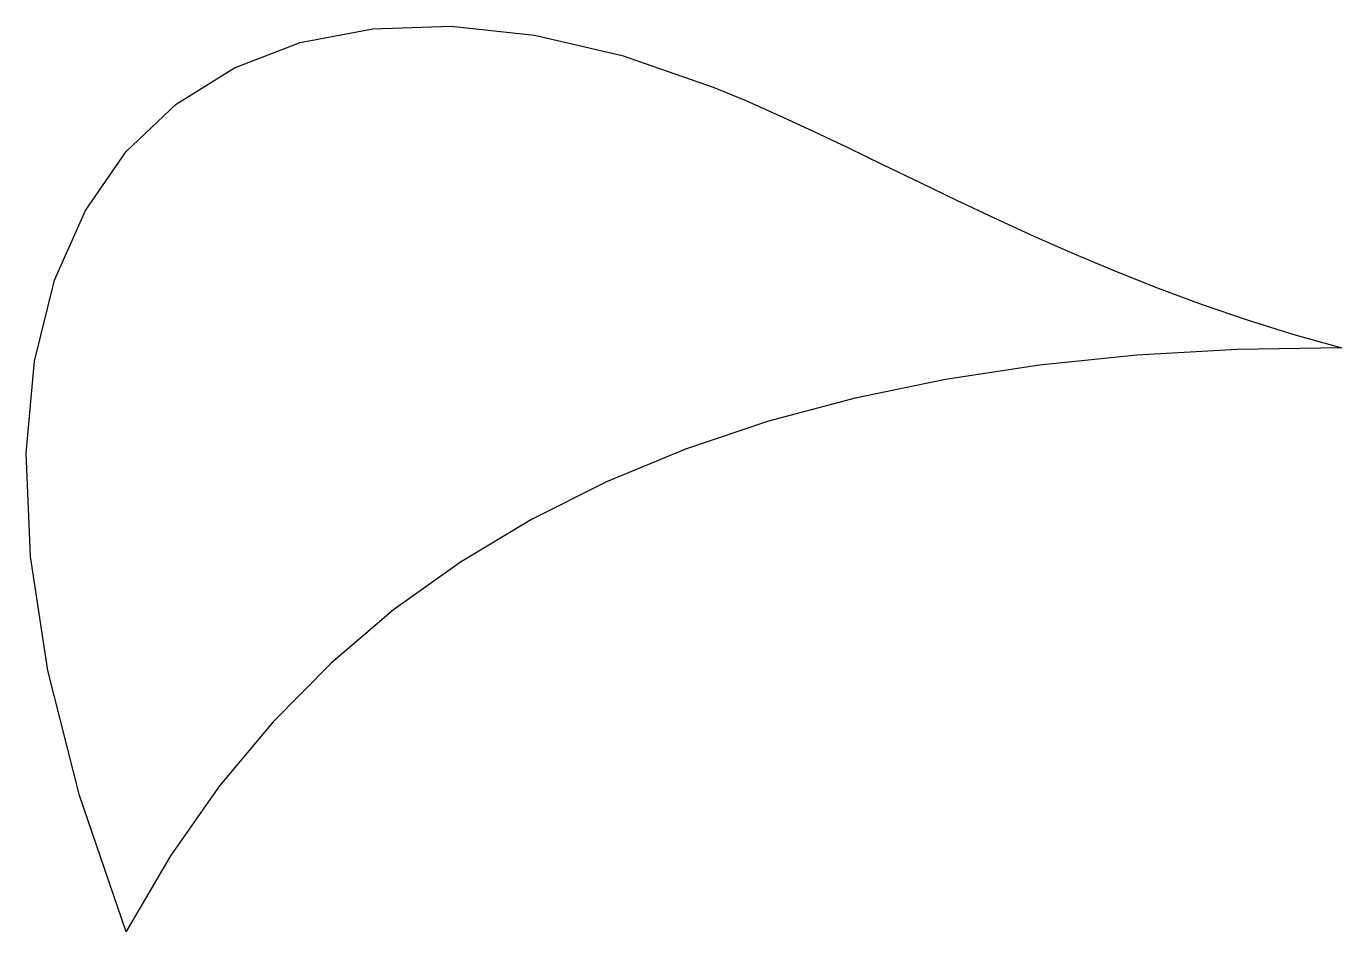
# Model space of a CAD drawing. Extents: x 1.8 to 25.1, y 6.3 to 22.4.
import ezdxf

# ---------------------------------------------------------------- set-up
doc = ezdxf.new("R2010")
doc.units = 0
doc.layers.add('Capa_2', color=7, linetype='CONTINUOUS')

msp = doc.modelspace()

# ---------------------------------------------------------------- linework, layer by layer
at = {"layer": 'Capa_2', "color": 7}
msp.add_lwpolyline([(3.538054, 6.33815), (2.712397, 8.74821), (2.152, 10.96437), (1.8422, 12.98605), (1.768334, 14.81265), (1.915736, 16.44358), (2.269742, 17.87826), (2.81569, 19.1161), (3.538916, 20.1565), (4.424754, 20.99888), (5.458542, 21.64267), (6.625614, 22.08725), (7.911311, 22.33204), (9.300965, 22.37644), (10.779911, 22.21987), (12.333484, 21.86176), (13.947031, 21.30154), (14.525266, 21.05951), (15.114461, 20.79804), (15.715637, 20.51995), (16.329819, 20.22808), (16.958026, 19.92526), (17.601287, 19.61432), (18.260619, 19.2981), (18.93705, 18.97942), (19.631597, 18.66113), (20.34529, 18.34604), (21.079145, 18.037), (21.83419, 17.73684), (22.611445, 17.44839), (23.411934, 17.17448), (24.23668, 16.91794), (25.086705, 16.68161), (23.242168, 16.65141), (21.455459, 16.54976), (19.728407, 16.37413), (18.062843, 16.12236), (16.460594, 15.79221), (14.923492, 15.38142), (13.453365, 14.88773), (12.052046, 14.30888), (10.72136, 13.64262), (9.463142, 12.88668), (8.279217, 12.03882), (7.171416, 11.09677), (6.14157, 10.05828), (5.191508, 8.9211), (4.323059, 7.68296), (3.538054, 6.34161), (3.538054, 6.34139), (3.538054, 6.34118), (3.538054, 6.34096), (3.538054, 6.34075), (3.538054, 6.34053), (3.538054, 6.34032), (3.538054, 6.3401), (3.538054, 6.33988), (3.538054, 6.33966), (3.538054, 6.33945), (3.538054, 6.33923), (3.538054, 6.33902), (3.538054, 6.3388), (3.538054, 6.33859), (3.538054, 6.33837)], close=True, dxfattribs=at)

doc.saveas('drawing.dxf')
